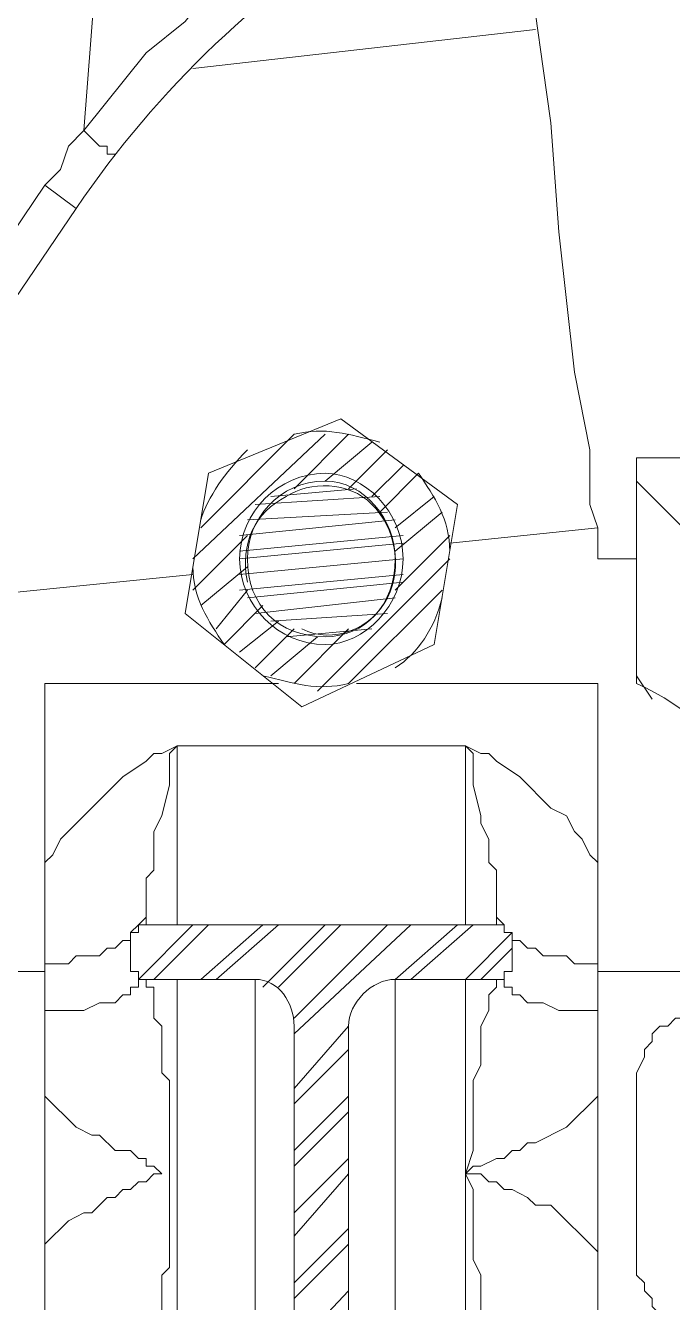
# Model space of a CAD drawing. Header units: millimetres. Extents: x 25083 to 52777, y 24772 to 45779.
# Drawn here: x 46562.8 to 46593.6, y 38665.8 to 38726.7 of the extents above; entities that cross this region are included whole.
import ezdxf

# ---------------------------------------------------------------- set-up
doc = ezdxf.new("R2010")
doc.units = ezdxf.units.MM

# ---------------------------------------------------------------- blocks, each defined once
blk = doc.blocks.new('zw$F4C5')
at = {"color": 7, "lineweight": 5}
for points in [[(456.772, 272.949), (455.286, 253.638)], [(455.286, 253.638), (458.257, 257.352), (460.114, 258.837), (461.599, 260.694), (463.456, 262.179), (465.684, 263.665), (467.541, 264.779), (469.769, 266.264), (471.626, 267.378), (473.854, 268.493), (480.539, 270.721), (483.138, 271.463), (485.366, 271.835), (487.223, 272.206)], [(476.825, 259.209), (477.196, 256.609)], [(476.825, 258.466), (460.485, 256.609)], [(477.196, 256.609), (477.568, 254.01)], [(477.568, 254.01), (477.939, 248.811)], [(453.429, 251.039), (454.172, 251.781), (454.543, 252.895), (455.286, 253.638)], [(455.286, 253.638), (455.657, 253.267)], [(455.657, 253.267), (456.029, 252.895)], [(456.029, 252.895), (456.4, 252.895), (456.4, 252.524), (456.772, 252.524)], [(432.633, 220.216), (453.429, 251.039)], [(453.429, 251.039), (454.915, 249.925)], [(433.005, 217.616), (454.915, 249.925)], [(477.939, 248.811), (478.682, 242.126)], [(478.682, 242.126), (479.424, 238.412)], [(461.228, 237.298), (467.541, 239.898)], [(467.541, 239.898), (473.111, 235.813)], [(479.424, 238.412), (479.424, 235.813)], [(481.653, 227.272), (481.653, 238.041)], [(487.594, 238.041), (481.653, 238.041)], [(460.114, 230.614), (461.228, 237.298)], [(471.997, 229.129), (473.111, 235.813)], [(479.424, 235.813), (479.796, 234.699)], [(479.796, 234.699), (472.74, 233.956)], [(479.796, 234.699), (479.796, 233.956)], [(479.796, 233.956), (479.796, 233.213)], [(481.653, 233.213), (479.796, 233.213)], [(460.485, 232.471), (441.917, 230.614)], [(460.114, 230.614), (465.684, 226.158)], [(465.684, 226.158), (471.997, 229.129)], [(453.429, 180.852), (453.429, 227.272)], [(453.429, 227.272), (464.57, 227.272)], [(468.284, 227.272), (479.796, 227.272)], [(479.796, 180.852), (479.796, 227.272)], [(458.257, 223.558), (458.628, 223.929), (459, 223.929), (459.742, 224.301)], [(459.371, 223.187), (459.371, 223.929), (459.742, 224.301)], [(459.742, 215.76), (459.742, 224.301)], [(459.742, 224.301), (473.483, 224.301)], [(473.483, 224.301), (473.483, 215.76)], [(473.483, 224.301), (473.854, 223.929), (473.854, 223.187)], [(473.483, 224.301), (474.225, 223.929), (474.597, 223.929), (474.968, 223.558)], [(453.429, 218.73), (453.801, 219.102), (454.172, 219.845), (457.143, 222.815), (458.257, 223.558)], [(474.968, 223.558), (476.082, 222.815), (477.568, 221.33), (478.31, 220.959), (478.682, 220.216), (479.053, 219.845), (479.424, 219.102), (479.796, 218.73)], [(459, 220.959), (459.371, 222.444), (459.371, 223.187)], [(473.854, 223.187), (473.854, 222.444), (474.225, 220.959)], [(458.257, 216.502), (458.257, 217.988), (458.628, 218.359), (458.628, 220.216), (459, 220.959)], [(474.225, 220.959), (474.225, 220.587), (474.597, 219.845), (474.597, 218.73), (474.968, 218.359), (474.968, 216.502)], [(458.257, 216.502), (458.257, 216.131), (457.886, 215.76), (457.886, 215.388), (457.514, 215.388), (457.514, 215.017), (457.143, 215.017), (456.772, 214.646), (456.4, 214.646), (456.029, 214.274), (454.915, 214.274), (454.543, 213.903), (453.429, 213.903)], [(458.257, 215.76), (458.257, 216.502)], [(474.968, 216.502), (474.968, 216.131), (475.34, 215.76), (475.34, 215.388), (475.711, 215.388), (475.711, 215.017), (476.082, 215.017), (476.454, 214.646), (476.825, 214.646), (477.196, 214.274), (478.31, 214.274), (478.682, 213.903), (479.796, 213.903)], [(474.968, 216.502), (474.968, 215.76)], [(458.628, 215.76), (457.886, 215.76), (457.886, 215.388), (457.514, 215.388), (457.514, 214.646)], [(474.597, 215.76), (458.628, 215.76)], [(475.711, 214.646), (475.711, 215.388), (475.34, 215.388), (475.34, 215.76), (474.597, 215.76)], [(457.514, 214.646), (457.514, 214.274)], [(475.711, 214.646), (475.711, 214.274)], [(457.514, 214.274), (457.514, 213.531), (457.886, 213.531), (457.886, 213.16), (458.628, 213.16)], [(474.597, 213.16), (475.34, 213.16), (475.34, 213.531), (475.711, 213.531), (475.711, 214.274)], [(453.429, 213.531), (431.148, 213.531)], [(458.257, 213.16), (457.886, 213.16), (457.886, 212.789), (457.514, 212.789), (457.514, 212.417), (457.143, 212.417), (456.772, 212.046), (456.029, 212.046), (455.286, 211.675), (453.429, 211.675)], [(458.257, 194.963), (458.257, 195.335), (458.628, 195.335), (458.628, 196.449), (459, 196.82), (459, 199.048), (459.371, 199.42), (459.371, 202.762), (459.371, 208.332), (459, 208.704), (459, 210.932), (458.628, 211.303), (458.628, 212.789), (458.257, 212.789), (458.257, 213.16)], [(463.456, 213.16), (458.628, 213.16)], [(459.742, 213.16), (459.742, 194.963)], [(463.456, 213.16), (463.456, 194.963)], [(470.14, 194.963), (470.14, 213.16)], [(474.597, 213.16), (470.14, 213.16)], [(473.483, 194.963), (473.483, 213.16)], [(474.968, 213.16), (474.968, 212.789), (474.597, 212.417)], [(474.968, 213.16), (475.34, 213.16), (475.34, 212.789), (475.711, 212.789), (475.711, 212.417), (476.082, 212.417), (476.454, 212.046), (477.196, 212.046), (477.939, 211.675), (479.796, 211.675)], [(479.796, 213.531), (489.451, 213.531)], [(474.597, 212.417), (474.597, 211.675), (474.225, 210.932), (474.225, 209.075), (473.854, 208.332), (473.854, 204.99), (473.483, 203.876)], [(465.313, 210.932), (465.313, 197.192)], [(467.912, 210.932), (467.912, 197.192)], [(481.653, 206.476), (481.653, 208.704), (482.024, 209.446), (482.024, 209.818), (482.395, 210.189), (482.395, 210.561), (482.767, 210.932), (483.138, 210.932), (483.509, 211.303), (484.995, 211.303)], [(457.514, 204.99), (456.772, 204.99), (456.029, 205.733), (455.657, 205.733), (454.915, 206.104), (453.429, 207.59)], [(479.796, 207.59), (478.31, 206.104), (476.825, 205.362), (476.454, 205.362), (476.082, 204.99), (475.711, 204.99), (475.34, 204.619), (474.968, 204.619), (474.225, 204.247), (473.854, 204.247), (473.483, 203.876)], [(481.653, 206.476), (481.653, 201.648)], [(457.514, 203.133), (457.886, 203.505), (458.257, 203.505), (458.628, 203.876), (459, 203.876), (458.628, 204.247), (458.257, 204.247), (458.257, 204.619), (457.886, 204.619), (457.514, 204.99)], [(473.483, 203.876), (473.854, 203.133), (473.854, 199.791), (474.225, 199.048), (474.225, 197.192), (474.597, 196.449), (474.597, 195.706), (474.968, 195.335), (474.968, 194.963)], [(473.483, 203.876), (474.225, 203.876), (474.597, 203.505), (474.968, 203.505), (475.34, 203.133), (475.711, 203.133), (476.454, 202.762), (476.825, 202.391), (477.568, 202.391), (479.796, 200.163)], [(453.429, 200.534), (454.543, 201.648), (455.286, 202.019), (455.657, 202.019), (456.4, 202.762), (456.772, 202.762), (457.143, 203.133), (457.514, 203.133)], [(484.995, 196.449), (484.623, 196.449), (484.252, 196.82), (483.509, 196.82), (483.138, 197.192), (482.767, 197.192), (482.395, 197.563), (482.395, 197.934), (482.024, 198.306), (482.024, 198.677), (481.653, 199.048), (481.653, 201.648)]]:
    blk.add_lwpolyline(points, dxfattribs=at)
at = {"color": 7, "lineweight": 0}
for points in [[(466.798, 239.155), (460.485, 233.213)], [(465.313, 239.155), (460.857, 234.699)], [(467.912, 239.155), (465.313, 236.556)], [(469.026, 238.784), (466.798, 236.927)], [(469.769, 238.412), (467.912, 236.556)], [(470.512, 237.67), (469.026, 236.184)], [(471.255, 237.298), (469.398, 235.442)], [(481.653, 236.927), (495.022, 223.558)], [(468.284, 236.556), (464.199, 236.184)], [(469.398, 236.184), (463.456, 235.813)], [(471.997, 236.184), (470.14, 234.699)], [(469.769, 235.442), (463.085, 235.07)], [(472.369, 235.442), (470.14, 233.585)], [(470.14, 235.07), (462.713, 234.328)], [(463.085, 234.328), (460.485, 231.728)], [(470.512, 234.328), (462.713, 233.585)], [(470.512, 233.956), (462.713, 233.213)], [(472.74, 234.328), (470.14, 231.728)], [(463.085, 232.842), (460.857, 230.985)], [(470.512, 233.213), (462.713, 232.471)], [(472.74, 233.213), (466.427, 226.9)], [(470.512, 232.471), (462.713, 231.728)], [(470.512, 232.099), (463.085, 231.357)], [(463.085, 231.728), (461.599, 229.871)], [(472.369, 231.728), (467.912, 227.272)], [(463.827, 230.985), (461.971, 229.129)], [(470.14, 231.357), (463.456, 230.614)], [(464.57, 230.243), (462.713, 228.757)], [(469.769, 230.614), (464.199, 230.243)], [(465.313, 229.871), (463.456, 228.014)], [(469.026, 229.871), (464.941, 229.5)], [(467.912, 229.871), (465.313, 227.272)], [(466.427, 229.5), (464.199, 227.643)], [(481.653, 227.643), (482.395, 226.529)], [(457.886, 215.76), (457.514, 215.388)], [(460.485, 215.76), (457.886, 213.16)], [(461.228, 215.76), (458.628, 213.16)], [(463.827, 215.76), (460.857, 213.16)], [(464.57, 215.76), (461.599, 213.16)], [(466.798, 215.76), (463.827, 212.789)], [(467.541, 215.76), (464.57, 212.789)], [(469.769, 215.76), (465.313, 211.303)], [(470.883, 215.76), (465.313, 210.561)], [(473.111, 215.76), (470.14, 213.16)], [(473.854, 215.76), (470.883, 213.16)], [(475.711, 215.388), (473.483, 213.16)], [(475.711, 214.646), (474.225, 213.16)], [(467.912, 210.932), (465.313, 207.961)], [(467.912, 209.818), (465.313, 207.218)], [(467.912, 207.59), (465.313, 204.99)], [(467.912, 206.847), (465.313, 204.247)], [(467.912, 204.619), (465.313, 202.019)], [(467.912, 203.876), (465.313, 200.905)], [(467.912, 201.277), (465.313, 198.677)], [(467.912, 200.534), (465.313, 197.934)], [(467.912, 198.306), (461.971, 191.993)]]:
    blk.add_lwpolyline(points, dxfattribs=at)
at = {"color": 7, "lineweight": 5}
for points in [[(488.708, 270.349), (474.968, 268.864), (462.713, 261.437), (454.915, 249.925)], [(469.398, 238.784), (467.912, 239.155), (466.798, 239.527), (465.313, 239.155)], [(463.085, 238.412), (461.971, 237.298), (461.228, 236.184), (460.857, 235.07)], [(472.74, 233.585), (472.74, 235.07), (471.997, 236.184), (471.255, 237.298)], [(460.485, 232.842), (460.485, 231.357), (461.228, 230.243), (461.971, 229.129)], [(470.14, 228.014), (471.255, 228.757), (471.997, 229.871), (472.369, 231.357)], [(463.827, 227.643), (465.313, 227.272), (466.427, 226.9), (467.912, 227.272)], [(489.451, 215.017), (489.451, 220.216), (486.48, 225.044), (481.653, 227.272)], [(465.313, 210.932), (465.313, 212.046), (464.57, 213.16), (463.456, 213.16)], [(470.14, 213.16), (469.026, 213.16), (467.912, 212.046), (467.912, 210.932)]]:
    blk.add_open_spline(points, degree=3, dxfattribs=at)
for points in [[(470.512, 233.213), (470.512, 235.442), (468.655, 237.298), (466.798, 237.298), (464.57, 237.298), (462.713, 235.442), (462.713, 233.213), (462.713, 230.985), (464.57, 229.129), (466.798, 229.129), (468.655, 229.129), (470.512, 230.985), (470.512, 233.213)], [(470.14, 233.213), (470.14, 235.07), (468.655, 236.927), (466.798, 236.927), (464.57, 236.927), (463.085, 235.07), (463.085, 233.213), (463.085, 230.985), (464.57, 229.5), (466.798, 229.5), (468.655, 229.5), (470.14, 230.985), (470.14, 233.213)]]:
    blk.add_open_spline(points, degree=3, knots=[0, 0, 0, 0, 1, 1, 1, 2, 2, 2, 3, 3, 3, 4, 4, 4, 4], dxfattribs=at)
at = {"color": 7, "lineweight": 0}
for points in [[(464.941, 236.184), (466.056, 236.927), (467.912, 236.927), (469.026, 235.813)], [(463.085, 232.099), (462.713, 233.956), (463.456, 235.442), (464.941, 236.184)], [(469.026, 235.813), (470.14, 234.699), (470.512, 232.842), (469.769, 231.357)], [(469.769, 231.357), (469.026, 229.871), (467.17, 229.129), (465.684, 229.871)]]:
    blk.add_open_spline(points, degree=3, dxfattribs=at)

msp = doc.modelspace()

# ---------------------------------------------------------------- block references
msp.add_blockref('zw$F4C5', (46110.278, 38468.039))

doc.saveas('drawing.dxf')
